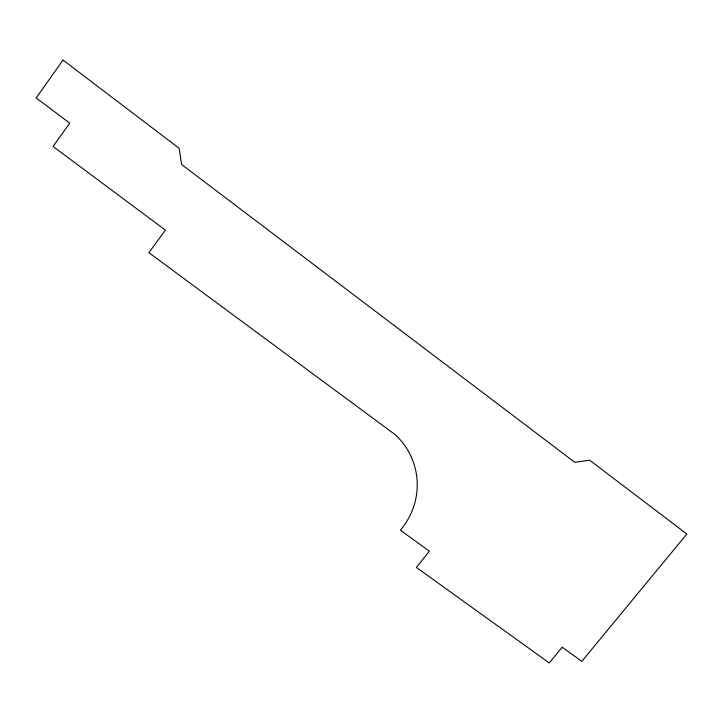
<?xml version="1.0" encoding="UTF-8"?>
<svg xmlns="http://www.w3.org/2000/svg" width="723" height="723" viewBox="0 0 723 723"><rect width="100%" height="100%" fill="white"/><g stroke="black" fill="none" stroke-linecap="round" stroke-linejoin="round"><path stroke-width="1.08" d="M63.009 60.063L36.15 97.948L69.724 123.136L53.05 146.453L165.431 230.122L148.866 252.67L395.011 434.514A72.933 70.285 -15.9 0 1 400.388 530.23L429.372 551.188L416.412 567.465L549.281 662.937L562.196 647.212L581.789 661.373L686.85 534.035L589.643 460.18L574.884 462.359L181.645 164.519L179.114 148.278L63.009 60.063"/></g></svg>
